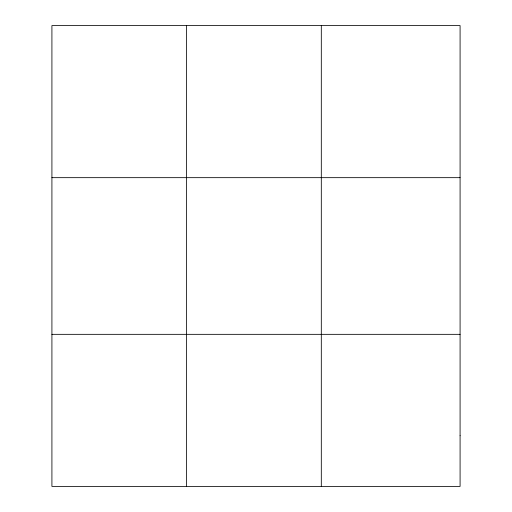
<?xml version="1.0" encoding="UTF-8"?>
<svg xmlns="http://www.w3.org/2000/svg" width="512" height="512" viewBox="0 0 512 512"><rect width="100%" height="100%" fill="white"/><g stroke="black" fill="none" stroke-linecap="round" stroke-linejoin="round"><path stroke-width="0.77" d="M186.611 25.6L186.611 486.4M321.306 25.6L321.306 486.4M51.917 177.664L460.083 177.664M51.917 334.336L460.083 334.336M460.083 435.712L460.083 486.4L51.917 486.4L51.917 25.6L460.083 25.6L460.083 435.712"/></g></svg>
